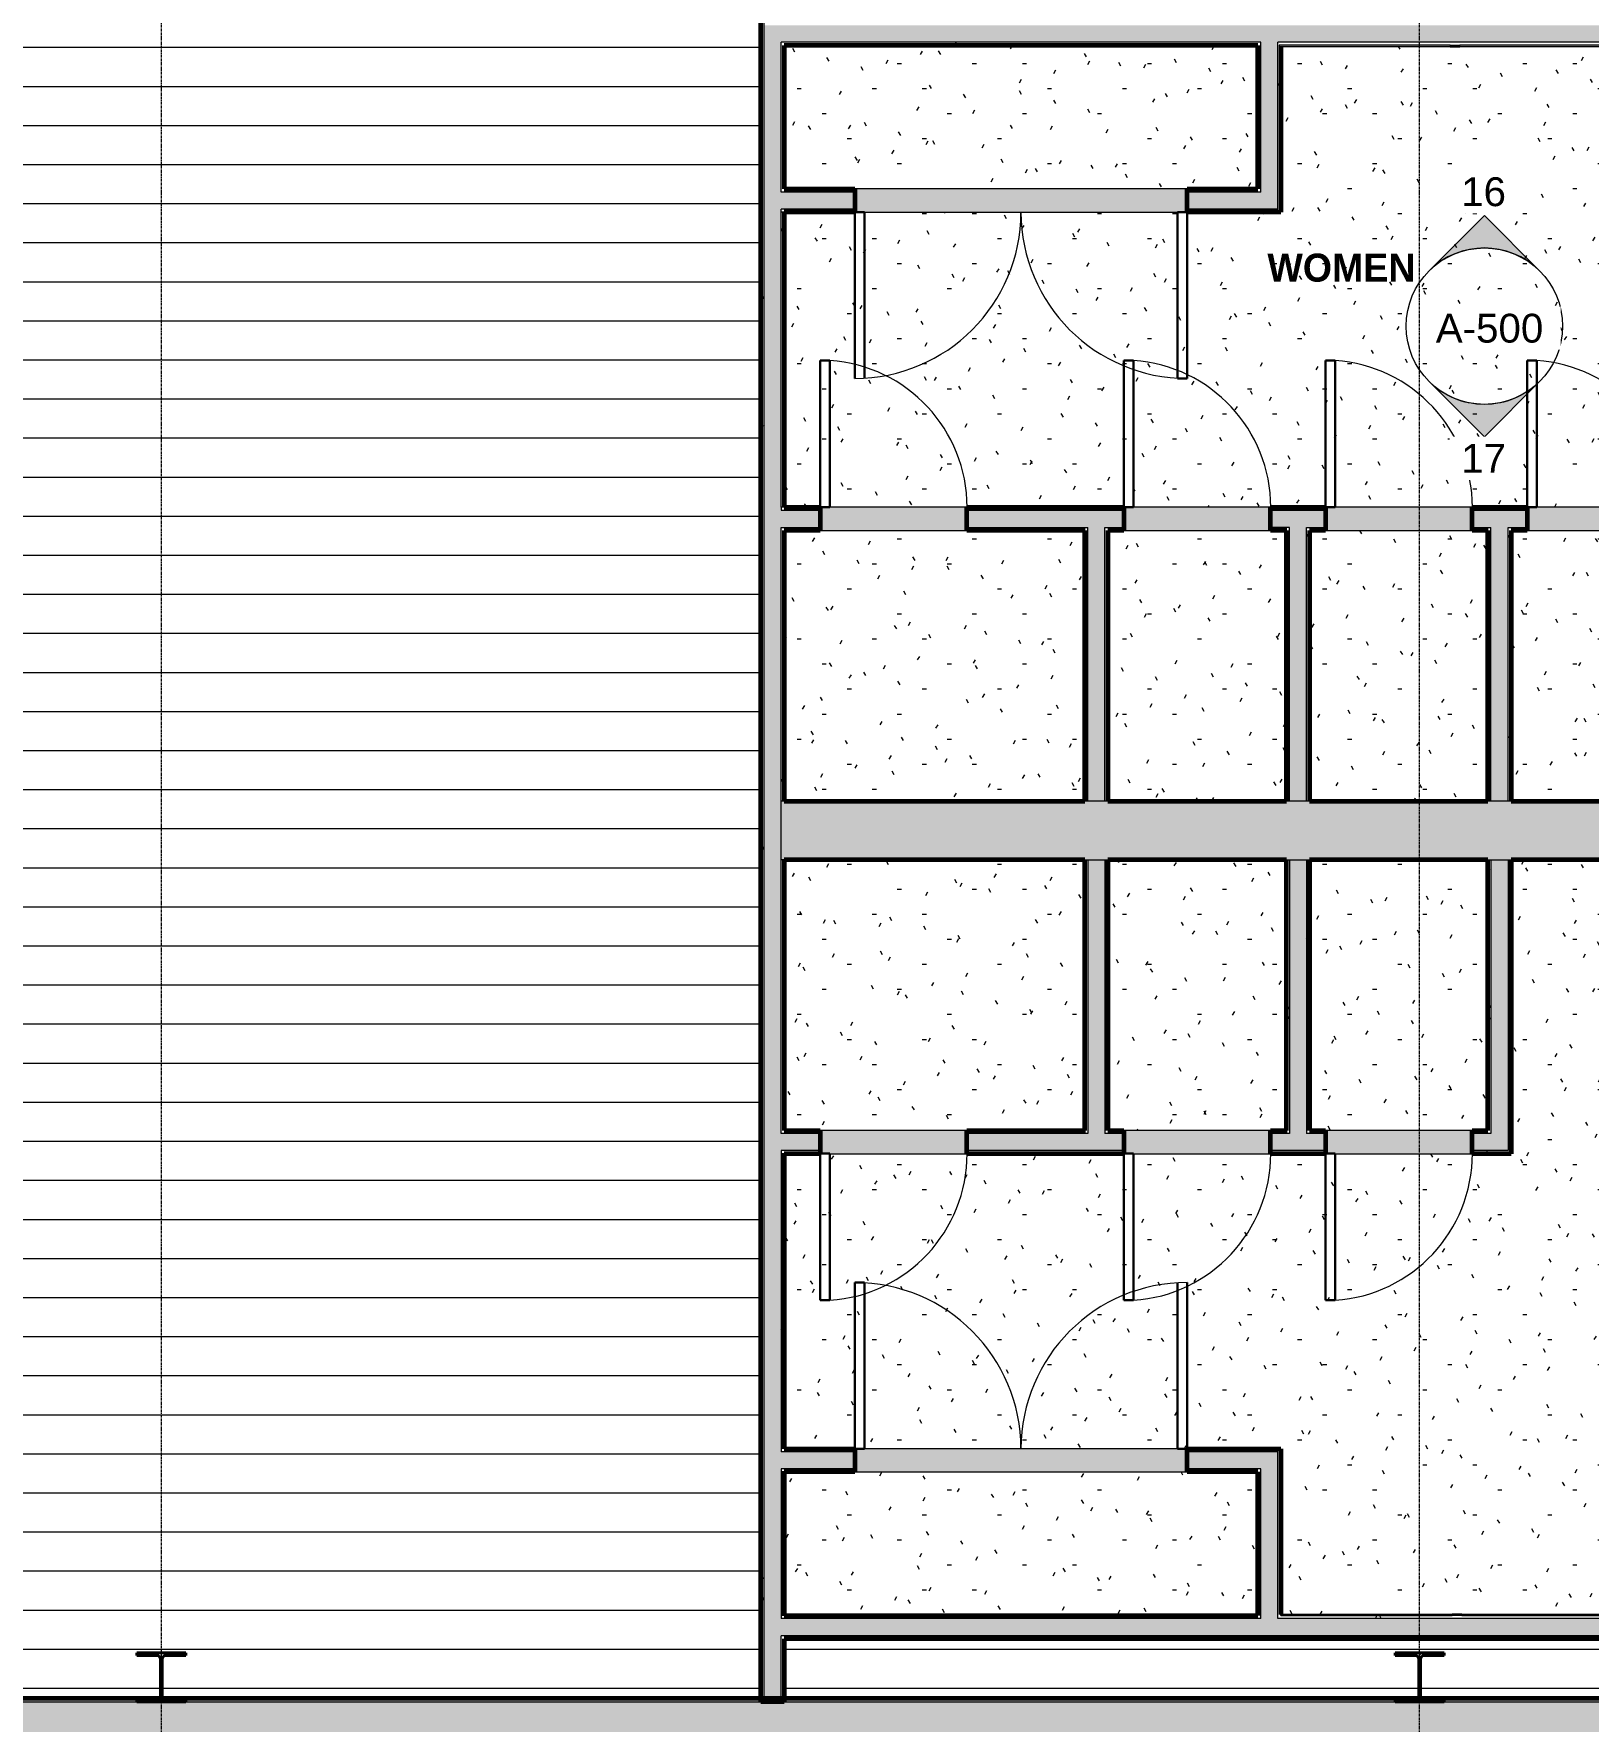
# Model space of a CAD drawing. Header units: inches. Extents: x 127 to 2210, y -1631 to -47.
# Drawn here: x 611.8 to 929.9, y -692.5 to -347.2 of the extents above; entities that cross this region are included whole.
import ezdxf

# ---------------------------------------------------------------- set-up
doc = ezdxf.new("R2010")
doc.units = ezdxf.units.IN
doc.header["$MEASUREMENT"] = 0
doc.linetypes.add('Grid Line 1_2_', pattern=[0.875, 0.5, -0.125, 0.125, -0.125])
for name, color, linetype, lineweight in [('A-AREA-IDEN', 2, 'Continuous', 9), ('A-CLNG-PATT', 13, 'Continuous', 18), ('A-DOOR', 31, 'Continuous', 18), ('A-ROOF-PATT', 132, 'Continuous', 18), ('A-WALL', 113, 'Continuous', 18), ('A-WALL-PATT', 111, 'Continuous', 60), ('G-ANNO-SYMB', 111, 'Continuous', 9), ('I-WALL', 2, 'Continuous', 18), ('L-SITE-WALL', 31, 'Continuous', 18), ('Q-SPCQ', 91, 'Continuous', 9), ('S-COLS', 52, 'Continuous', 9), ('S-GRID', 1, 'Continuous', 9)]:
    doc.layers.add(name, color=color, linetype=linetype, lineweight=lineweight)
doc.styles.add('Arial', font='arial.ttf', dxfattribs={"height": 5.901198})
doc.styles.add('Century Gothic_B', font='GOTHICB.TTF', dxfattribs={"height": 5.744479})
pattern_1 = [(45, (0, 0), (-6.33568, 6.33568), []), (45, (0, 9.6), (-6.33568, 6.33568), [])]
pattern_2 = [(0, (0, 0), (20.48, 5.12), [0.845, -14.515, 0.845, -14.515, -81.92]), (0, (0, 0), (20.48, 5.12), [-30.72, 0.845, -29.875, 0.845, -14.515, -35.84]), (0, (0, 0), (20.48, 5.12), [-76.8, 0.845, -9.395, 0.845, -24.755]), (120, (7.68, 2.56), (-14.67405, 15.1762), [0.845, -14.515, 0.845, -14.515, -81.92]), (120, (7.68, 2.56), (-14.67405, 15.1762), [-30.72, 0.845, -29.875, 0.845, -14.515, -35.84]), (120, (7.68, 2.56), (-14.67405, 15.1762), [-76.8, 0.845, -9.395, 0.845, -24.755]), (240, (10.24, 12.8), (-5.80595, -20.2962), [0.845, -14.515, 0.845, -14.515, -81.92]), (240, (10.24, 12.8), (-5.80595, -20.2962), [-30.72, 0.845, -29.875, 0.845, -14.515, -35.84]), (240, (10.24, 12.8), (-5.80595, -20.2962), [-76.8, 0.845, -9.395, 0.845, -24.755])]

# ---------------------------------------------------------------- blocks, each defined once
blk = doc.blocks.new('Open Source Metal Building_Exterior_rvt-1-REFLECTED CEILING PLAN - OFFICE ANNEX')
at = {"layer": 'A-ROOF-PATT', "lineweight": 9}
h = blk.add_hatch(dxfattribs=at)
h.set_pattern_fill('FP_35', style=0, pattern_type=2)
h.set_pattern_definition([(180, (-24239.079, 22238.23), (1e-15, 7.993), [])])
h.paths.add_polyline_path([(2047.37, -700.56), (2210.16, -700.56), (2210.16, -698.96), (2044.81, -698.96), (2044.81, -700.56), (2046.41, -700.56)], flags=0)
h.paths.add_polyline_path([(647.43, -700.56), (891.64, -700.56), (891.64, -698.96), (641.67, -698.96), (641.67, -700.56)], flags=0)
h.paths.add_polyline_path([(366.33, -700.56), (367.94, -700.56), (367.94, -698.96), (126.52, -698.96), (126.52, -700.56), (354.41, -700.56)], flags=0)
h.paths.add_polyline_path([(379.19, -700.56), (379.69, -700.56), (379.69, -698.96), (379.19, -698.96)], flags=0)
h.paths.add_polyline_path([(634.17, -700.56), (634.17, -698.96), (627.56, -698.96), (627.56, -700.56)], flags=0)
h.paths.add_polyline_path([(622.81, -700.56), (622.81, -698.96), (387.19, -698.96), (387.19, -700.56), (582.31, -700.56)], flags=0)
h.paths.add_polyline_path([(2014.82, -687.71), (2028.94, -687.7), (2029.14, -687.21), (2029.14, -679.73), (2028.94, -679.24), (2028.45, -679.04), (2024.31, -679.04), (2024.31, -678.48), (2034.31, -678.48), (2034.31, -679.04), (2030.17, -679.04), (2029.68, -679.24), (2029.48, -679.73), (2029.48, -687.21), (2029.71, -687.71), (2210.16, -687.71), (2210.16, -119.95), (126.52, -119.95), (126.52, -687.71), (383.06, -687.7), (383.27, -687.21), (383.27, -679.73), (383.06, -679.24), (382.58, -679.04), (378.44, -679.04), (378.44, -678.48), (388.44, -678.48), (388.44, -679.04), (384.3, -679.04), (383.81, -679.24), (383.61, -679.73), (383.61, -687.21), (383.84, -687.71), (637.54, -687.7), (637.75, -687.21), (637.75, -679.73), (637.54, -679.24), (637.05, -679.04), (632.92, -679.04), (632.92, -678.48), (642.92, -678.48), (642.92, -679.04), (638.78, -679.04), (638.29, -679.24), (638.09, -679.73), (638.09, -687.21), (638.32, -687.71), (760.61, -687.71), (760.61, -200.84), (1118.36, -200.84), (1118.36, -448.84), (1039.36, -448.84), (1039.36, -571.59), (1118.36, -571.59), (1118.36, -678.48), (1127.35, -678.48), (1127.35, -679.04), (1123.21, -679.04), (1122.73, -679.24), (1122.52, -679.73), (1122.52, -687.21), (1122.75, -687.71), (1348.98, -687.7), (1349.18, -687.21), (1349.18, -679.73), (1348.98, -679.24), (1348.49, -679.04), (1344.35, -679.04), (1344.35, -678.48), (1354.35, -678.48), (1354.35, -679.04), (1350.21, -679.04), (1349.73, -679.24), (1349.52, -679.73), (1349.52, -687.21), (1349.75, -687.71), (1591.98, -687.7), (1592.18, -687.21), (1592.18, -679.73), (1591.98, -679.24), (1591.49, -679.04), (1587.35, -679.04), (1587.35, -678.48), (1597.35, -678.48), (1597.35, -679.04), (1593.21, -679.04), (1592.73, -679.24), (1592.52, -679.73), (1592.52, -687.21), (1592.75, -687.71), (1800.56, -687.7), (1800.77, -687.21), (1800.77, -679.73), (1800.56, -679.24), (1800.08, -679.04), (1795.94, -679.04), (1795.94, -678.48), (1805.94, -678.48), (1805.94, -679.04), (1801.8, -679.04), (1801.31, -679.24), (1801.11, -679.73), (1801.11, -687.21), (1801.34, -687.71), (1949.7, -687.71)], flags=0)
h.paths.add_polyline_path([(1014.73, -687.71), (1113.61, -687.71), (1113.61, -675.59), (765.36, -675.59), (765.36, -687.71), (895.02, -687.7), (895.23, -687.21), (895.23, -679.73), (895.02, -679.24), (894.53, -679.04), (890.39, -679.04), (890.39, -678.48), (900.39, -678.48), (900.39, -679.04), (896.26, -679.04), (895.77, -679.24), (895.56, -679.73), (895.56, -687.21), (895.79, -687.71), (1011.23, -687.71)], flags=0)
h.paths.add_polyline_path([(1121.95, -687.71), (1121.98, -687.7), (1122.18, -687.21), (1122.18, -679.73), (1121.98, -679.24), (1121.49, -679.04), (1118.36, -679.04), (1118.36, -687.71), (1121.49, -687.71)], flags=0)
at = {"layer": 'A-WALL-PATT', "lineweight": 9}
h = blk.add_hatch(dxfattribs=at)
h.set_pattern_fill('FP_31', color=55, style=0, pattern_type=2)
h.set_pattern_definition([(161.57, (0.32, 0.32), (-2.56049618, -0.0005374), [0, -18.214, 2.022, 0]), (18.43, (-0.32, 0.32), (-2.56049618, 0.0005374), [0, -18.214, 2.022, 0]), (108.43, (0.32, 0.32), (1.2792209, -6.40087673), [6.07, -14.166]), (71.57, (-0.32, 0.32), (1.2792209, 6.40087673), [6.07, -14.166])])
h.paths.add_polyline_path([(2079.93, -696.46), (2210.16, -696.46), (2210.16, -688.46), (1644.4, -688.46), (1644.4, -696.46), (2047.37, -696.46)], flags=0)
h.paths.add_polyline_path([(1559.02, -696.46), (1608.4, -696.46), (1608.4, -688.46), (1540.94, -688.46), (1540.94, -696.46)], flags=0)
h.paths.add_polyline_path([(370.44, -696.46), (385.56, -696.46), (385.56, -688.46), (126.52, -688.46), (126.52, -696.46), (354.41, -696.46)], flags=0)
h.paths.add_polyline_path([(842.77, -696.46), (1138.4, -696.46), (1138.4, -688.46), (421.56, -688.46), (421.56, -696.46), (777.65, -696.46)], flags=0)
h.paths.add_polyline_path([(1174.4, -696.46), (1234.94, -696.46), (1234.94, -688.46), (1174.4, -688.46)], flags=0)
at = {"layer": 'L-SITE-WALL', "lineweight": 5}
h = blk.add_hatch(color=21, dxfattribs=at)
h.paths.add_polyline_path([(1138.4, -688.46), (1138.4, -687.71), (421.56, -687.71), (421.56, -688.46), (1135.78, -688.46)], flags=0)
h.paths.add_polyline_path([(2079.93, -688.46), (2210.16, -688.46), (2210.16, -687.71), (1644.4, -687.71), (1644.4, -688.46), (2047.37, -688.46)], flags=0)
h.paths.add_polyline_path([(1234.94, -688.46), (1234.94, -687.71), (1174.4, -687.71), (1174.4, -688.46)], flags=0)
h.paths.add_polyline_path([(1540.94, -688.46), (1608.4, -688.46), (1608.4, -687.71), (1540.94, -687.71)], flags=0)
h.paths.add_polyline_path([(354.41, -688.46), (385.56, -688.46), (385.56, -687.71), (126.52, -687.71), (126.52, -688.46), (321.86, -688.46)], flags=0)
at = {"layer": 'S-COLS'}
h = blk.add_hatch(dxfattribs=at)
h.set_pattern_fill('FP_34', color=256, style=0, pattern_type=2)
h.set_pattern_definition(pattern_1)
h.paths.add_polyline_path([(642.92, -688.46), (642.92, -687.9), (638.78, -687.9), (638.29, -687.7), (638.09, -687.21), (638.09, -679.73), (638.29, -679.24), (638.78, -679.04), (642.92, -679.04), (642.92, -678.48), (632.92, -678.48), (632.92, -679.04), (637.05, -679.04), (637.54, -679.24), (637.75, -679.73), (637.75, -687.21), (637.54, -687.7), (637.05, -687.9), (632.92, -687.9), (632.92, -688.46)], flags=0)
h = blk.add_hatch(dxfattribs=at)
h.set_pattern_fill('FP_34', color=256, style=0, pattern_type=2)
h.set_pattern_definition(pattern_1)
h.paths.add_polyline_path([(890.39, -688.46), (900.39, -688.46), (900.39, -687.9), (896.26, -687.9), (895.77, -687.7), (895.56, -687.21), (895.56, -679.73), (895.77, -679.24), (896.26, -679.04), (900.39, -679.04), (900.39, -678.48), (890.39, -678.48), (890.39, -679.04), (894.53, -679.04), (895.02, -679.24), (895.23, -679.73), (895.23, -687.21), (895.02, -687.7), (894.53, -687.9), (890.39, -687.9)], flags=0)
at = {"layer": 'A-WALL', "color": 50}
blk.add_line((421.56, -688.46), (1138.4, -688.46), dxfattribs=at)
at = {"layer": 'L-SITE-WALL', "color": 250, "lineweight": 60}
blk.add_line((421.56, -687.71), (1138.4, -687.71), dxfattribs=at)
at = {"layer": 'S-COLS', "color": 130, "lineweight": 40}
for p, q in [((632.92, -678.48), (642.92, -678.48)), ((632.92, -679.04), (632.92, -678.48)), ((637.05, -679.04), (632.92, -679.04)), ((637.75, -687.21), (637.75, -679.73)), ((638.09, -679.73), (638.09, -687.21)), ((642.92, -679.04), (638.78, -679.04)), ((642.92, -678.48), (642.92, -679.04)), ((890.39, -678.48), (900.39, -678.48)), ((890.39, -679.04), (890.39, -678.48)), ((894.53, -679.04), (890.39, -679.04)), ((895.23, -687.21), (895.23, -679.73)), ((895.56, -679.73), (895.56, -687.21)), ((900.39, -679.04), (896.26, -679.04)), ((900.39, -678.48), (900.39, -679.04)), ((632.92, -688.46), (632.92, -687.9)), ((632.92, -687.9), (637.05, -687.9)), ((642.92, -688.46), (632.92, -688.46)), ((638.78, -687.9), (642.92, -687.9)), ((642.92, -687.9), (642.92, -688.46)), ((890.39, -688.46), (890.39, -687.9)), ((890.39, -687.9), (894.53, -687.9)), ((900.39, -688.46), (890.39, -688.46)), ((896.26, -687.9), (900.39, -687.9)), ((900.39, -687.9), (900.39, -688.46))]:
    blk.add_line(p, q, dxfattribs=at)
for centre, start, end in [((637.05, -679.73), 0, 90), ((638.78, -679.73), 90, 180), ((894.53, -679.73), 0, 90), ((896.26, -679.73), 90, 180), ((637.05, -687.21), 270, 0), ((638.78, -687.21), 180, 270), ((894.53, -687.21), 270, 0), ((896.26, -687.21), 180, 270)]:
    blk.add_arc(centre, 0.691, start, end, dxfattribs=at)
at = {"layer": 'S-GRID', "linetype": 'Grid Line 1_2_'}
for p, q in [((637.92, -1631.19), (637.92, -124.28)), ((895.39, -1631.19), (895.39, -124.28)), ((329.05, -688.46), (2105.65, -688.46))]:
    blk.add_line(p, q, dxfattribs=at)
blk = doc.blocks.new('Single-Flush - 30_ x 80_-506644-REFLECTED CEILING PLAN - OFFICE ANNEX')
at = {"layer": 'A-DOOR', "lineweight": 30}
for p, q in [((13, 2.375), (13, 32.375)), ((15, 32.375), (13, 32.375)), ((15, 2.375), (15, 32.375)), ((15, 2.375), (13, 2.375))]:
    blk.add_line(p, q, dxfattribs=at)
at = {"layer": 'A-DOOR', "lineweight": 9}
blk.add_arc((15, 2.375), 30.067, 93.81407, 180, dxfattribs=at)
blk = doc.blocks.new('Single-Flush - 30_ x 80_-506743-REFLECTED CEILING PLAN - OFFICE ANNEX')
at = {"layer": 'A-DOOR', "lineweight": 30}
for p, q in [((13, -2.375), (13, -32.375)), ((15, -2.375), (13, -2.375)), ((15, -2.375), (15, -32.375)), ((15, -32.375), (13, -32.375))]:
    blk.add_line(p, q, dxfattribs=at)
at = {"layer": 'A-DOOR', "lineweight": 9}
blk.add_arc((15, -2.375), 30.067, 180, 266.18593, dxfattribs=at)
blk = doc.blocks.new('Bradley-Washroom_Accessories-Mirrors-747_Standard - 60_ x 36_ _ BradEX 2-663032-REFLECTED CEILING PLAN - OFFICE ANNEX')
at = {"layer": 'Q-SPCQ'}
h = blk.add_hatch(color=256, dxfattribs=at)
h.paths.add_polyline_path([(867.01, -670.84), (902.01, -670.84), (902.01, -670.59), (867.01, -670.59)], flags=0)
h.paths.add_polyline_path([(907.88, -670.84), (974.01, -670.84), (974.01, -670.59), (904.01, -670.59), (904.01, -670.84)], flags=0)
h.paths.add_polyline_path([(976.01, -670.84), (1011.01, -670.84), (1011.01, -670.59), (976.01, -670.59)], flags=0)
for points in [[(902.01, -670.84), (904.01, -670.84), (904.01, -670.55), (902.01, -670.55)], [(976.01, -670.84), (976.01, -670.55), (974.01, -670.55), (974.01, -670.84)]]:
    blk.add_hatch(color=256, dxfattribs=at).paths.add_polyline_path(points, flags=0)
for p, q in [((902.01, -670.59), (867.01, -670.59)), ((867.01, -670.84), (867.01, -670.59)), ((867.01, -670.84), (902.01, -670.84)), ((902.01, -670.55), (902.01, -670.84)), ((904.01, -670.55), (902.01, -670.55)), ((904.01, -670.84), (902.01, -670.84)), ((904.01, -670.84), (904.01, -670.55)), ((974.01, -670.59), (904.01, -670.59)), ((904.01, -670.84), (974.01, -670.84)), ((974.01, -670.55), (974.01, -670.84)), ((976.01, -670.55), (974.01, -670.55)), ((976.01, -670.84), (974.01, -670.84)), ((976.01, -670.84), (976.01, -670.55)), ((1011.01, -670.59), (976.01, -670.59)), ((976.01, -670.84), (1011.01, -670.84)), ((1011.01, -670.84), (1011.01, -670.59))]:
    blk.add_line(p, q, dxfattribs=at)
blk = doc.blocks.new('Double-Flush - 68_ x 80_-701900-REFLECTED CEILING PLAN - OFFICE ANNEX')
at = {"layer": 'A-DOOR', "lineweight": 30}
for p, q in [((-34, 36.38), (-32, 36.38)), ((-34, 2.38), (-34, 36.38)), ((-32, 2.38), (-32, 36.38)), ((32, 2.38), (32, 36.32)), ((34, 2.38), (34, 36.38)), ((-34, 2.38), (-32, 2.38)), ((34, 2.38), (32, 2.38))]:
    blk.add_line(p, q, dxfattribs=at)
at = {"layer": 'A-DOOR', "lineweight": 9}
for centre, start, end in [((-34, 2.38), 0, 90), ((34, 2.38), 90, 180)]:
    blk.add_arc(centre, 34, start, end, dxfattribs=at)
blk = doc.blocks.new('Elevation - Filled Arrow-152140-REFLECTED CEILING PLAN - OFFICE ANNEX')
at = {"layer": 'G-ANNO-SYMB'}
blk.add_circle((0, 0), 0.25, dxfattribs=at)
blk = doc.blocks.new('Elevation - Filled Arrow-151867-REFLECTED CEILING PLAN - OFFICE ANNEX')
at = {"layer": 'G-ANNO-SYMB'}
h = blk.add_hatch(color=256, dxfattribs=at)
edge = h.paths.add_edge_path(flags=0)
edge.add_line((0, 0.3536), (0.1768, 0.1768))
edge.add_arc((0, 0), 0.25, 45, 135)
edge.add_line((-0.1768, 0.1768), (0, 0.3536))
for p, q in [((0, 0.3536), (-0.1768, 0.1768)), ((0, 0.3536), (-0.1768, 0.1768)), ((0.1768, 0.1768), (0, 0.3536)), ((0.1768, 0.1768), (0, 0.3536))]:
    blk.add_line(p, q, dxfattribs=at)
blk.add_arc((0, 0), 0.25, 45, 135, dxfattribs=at)

msp = doc.modelspace()

# ---------------------------------------------------------------- hatches: boundary and pattern name
at = {"layer": 'A-CLNG-PATT'}
h = msp.add_hatch(dxfattribs=at)
h.set_pattern_fill('FP_1', color=256, style=0, pattern_type=2)
h.set_pattern_definition(pattern_2)
h.paths.add_polyline_path([(765.36, -444.09), (1113.61, -444.09), (1113.61, -383.71), (1010.61, -383.71), (1010.61, -349.84), (975.61, -349.84), (975.61, -349.87), (973.61, -349.87), (973.61, -349.84), (903.61, -349.84), (903.61, -349.87), (901.61, -349.87), (901.61, -349.84), (867.01, -349.84), (867.01, -383.71), (765.36, -383.71), (765.36, -431.1)], flags=0)
h.paths.add_polyline_path([(765.36, -378.96), (862.26, -378.96), (862.26, -349.59), (765.36, -349.59)], flags=0)
h.paths.add_polyline_path([(1113.61, -378.96), (1113.61, -349.59), (1015.36, -349.59), (1015.36, -378.96), (1103.22, -378.96)], flags=0)
h = msp.add_hatch(dxfattribs=at)
h.set_pattern_fill('FP_1', color=256, style=0, pattern_type=2)
h.set_pattern_definition(pattern_2)
h.paths.add_polyline_path([(765.36, -504.21), (826.86, -504.21), (826.86, -448.84), (765.36, -448.84)], flags=0)
h = msp.add_hatch(dxfattribs=at)
h.set_pattern_fill('FP_1', color=256, style=0, pattern_type=2)
h.set_pattern_definition(pattern_2)
h.paths.add_polyline_path([(834.86, -504.21), (868.11, -504.21), (868.11, -448.84), (831.61, -448.84), (831.61, -504.21)], flags=0)
h = msp.add_hatch(dxfattribs=at)
h.set_pattern_fill('FP_1', color=256, style=0, pattern_type=2)
h.set_pattern_definition(pattern_2)
h.paths.add_polyline_path([(872.86, -504.21), (909.36, -504.21), (909.36, -448.84), (872.86, -448.84), (872.86, -482.96)], flags=0)
h = msp.add_hatch(dxfattribs=at)
h.set_pattern_fill('FP_1', color=256, style=0, pattern_type=2)
h.set_pattern_definition(pattern_2)
h.paths.add_polyline_path([(914.11, -504.21), (950.61, -504.21), (950.61, -448.84), (914.11, -448.84), (914.11, -482.96)], flags=0)
h = msp.add_hatch(dxfattribs=at)
h.set_pattern_fill('FP_1', color=256, style=0, pattern_type=2)
h.set_pattern_definition(pattern_2)
h.paths.add_polyline_path([(765.36, -670.84), (862.26, -670.84), (862.26, -641.46), (765.36, -641.46)], flags=0)
h.paths.add_polyline_path([(1015.36, -670.84), (1113.61, -670.84), (1113.61, -576.34), (1034.61, -576.34), (1034.61, -516.21), (997.36, -516.21), (997.36, -536.21), (992.61, -536.21), (992.61, -516.21), (955.36, -516.21), (955.36, -536.21), (950.61, -536.21), (950.61, -516.21), (914.11, -516.21), (914.11, -576.34), (765.36, -576.34), (765.36, -636.71), (867.01, -636.71), (867.01, -670.59), (902.01, -670.59), (902.01, -670.55), (904.01, -670.55), (904.01, -670.59), (974.01, -670.59), (974.01, -670.55), (976.01, -670.55), (976.01, -670.59), (1010.61, -670.59), (1010.61, -636.71), (1015.36, -636.71), (1015.36, -638.53)], flags=0)
h = msp.add_hatch(dxfattribs=at)
h.set_pattern_fill('FP_1', color=256, style=0, pattern_type=2)
h.set_pattern_definition(pattern_2)
h.paths.add_polyline_path([(772.73, -571.59), (826.86, -571.59), (826.86, -516.21), (765.36, -516.21), (765.36, -571.59)], flags=0)
h = msp.add_hatch(dxfattribs=at)
h.set_pattern_fill('FP_1', color=256, style=0, pattern_type=2)
h.set_pattern_definition(pattern_2)
h.paths.add_polyline_path([(834.86, -571.59), (868.11, -571.59), (868.11, -516.21), (831.61, -516.21), (831.61, -571.59)], flags=0)
h = msp.add_hatch(dxfattribs=at)
h.set_pattern_fill('FP_1', color=256, style=0, pattern_type=2)
h.set_pattern_definition(pattern_2)
h.paths.add_polyline_path([(876.11, -571.59), (909.36, -571.59), (909.36, -516.21), (872.86, -516.21), (872.86, -571.59)], flags=0)
at = {"layer": 'A-WALL'}
msp.add_hatch(color=256, dxfattribs=at).paths.add_polyline_path([(764.73, -516.21), (1035.23, -516.21), (1035.23, -504.21), (764.73, -504.21)], flags=0)
at = {"layer": 'A-WALL-PATT', "lineweight": 9}
h = msp.add_hatch(dxfattribs=at)
h.set_pattern_fill('FP_1', color=256, style=0, pattern_type=2)
h.set_pattern_definition(pattern_2)
h.paths.add_polyline_path([(760.61, -688.46), (761.23, -688.46), (761.23, -345.46), (760.61, -345.46), (760.61, -638.53)], flags=0)
h = msp.add_hatch(dxfattribs=at)
h.set_pattern_fill('FP_1', color=256, style=0, pattern_type=2)
h.set_pattern_definition(pattern_2)
h.paths.add_polyline_path([(765.36, -349.59), (862.89, -349.59), (862.89, -348.96), (764.73, -348.96), (764.73, -349.59)], flags=0)
h.paths.add_polyline_path([(866.39, -349.59), (1011.23, -349.59), (1011.23, -348.96), (866.39, -348.96)], flags=0)
h.paths.add_polyline_path([(1014.73, -349.59), (1030.48, -349.59), (1030.48, -348.96), (1014.73, -348.96)], flags=0)
h.paths.add_polyline_path([(1098.48, -349.59), (1114.23, -349.59), (1114.23, -348.96), (1098.48, -348.96)], flags=0)
h = msp.add_hatch(dxfattribs=at)
h.set_pattern_fill('FP_1', color=256, style=0, pattern_type=2)
h.set_pattern_definition(pattern_2)
h.paths.add_polyline_path([(765.36, -688.46), (765.36, -674.96), (764.73, -674.96), (764.73, -688.46)], flags=0)
h.paths.add_polyline_path([(765.36, -670.84), (765.36, -641.46), (764.73, -641.46), (764.73, -670.84)], flags=0)
h.paths.add_polyline_path([(764.73, -637.34), (765.36, -637.34), (765.36, -576.34), (764.73, -576.34)], flags=0)
h.paths.add_polyline_path([(765.36, -572.21), (765.36, -516.21), (764.73, -516.21), (764.73, -572.21)], flags=0)
h.paths.add_polyline_path([(764.73, -504.21), (765.36, -504.21), (765.36, -448.21), (764.73, -448.21)], flags=0)
h.paths.add_polyline_path([(764.73, -444.09), (765.36, -444.09), (765.36, -383.71), (764.73, -383.71), (764.73, -431.1)], flags=0)
h.paths.add_polyline_path([(765.36, -379.59), (765.36, -349.59), (764.73, -349.59), (764.73, -379.59)], flags=0)
h = msp.add_hatch(dxfattribs=at)
h.set_pattern_fill('FP_1', color=256, style=0, pattern_type=2)
h.set_pattern_definition(pattern_2)
h.paths.add_polyline_path([(866.39, -383.71), (867.01, -383.71), (867.01, -349.84), (866.61, -349.84), (866.61, -349.59), (866.39, -349.59), (866.39, -383.09)], flags=0)
h = msp.add_hatch(dxfattribs=at)
h.set_pattern_fill('FP_1', color=256, style=0, pattern_type=2)
h.set_pattern_definition(pattern_2)
h.paths.add_polyline_path([(777.65, -379.59), (779.81, -379.59), (779.81, -378.96), (765.36, -378.96), (765.36, -379.59)], flags=0)
h.paths.add_polyline_path([(862.26, -379.59), (862.26, -378.96), (847.81, -378.96), (847.81, -379.59)], flags=0)
h = msp.add_hatch(dxfattribs=at)
h.set_pattern_fill('FP_1', color=256, style=0, pattern_type=2)
h.set_pattern_definition(pattern_2)
h.paths.add_polyline_path([(862.26, -383.71), (866.39, -383.71), (866.39, -383.09), (847.81, -383.09), (847.81, -383.71)], flags=0)
h.paths.add_polyline_path([(765.36, -383.71), (779.81, -383.71), (779.81, -383.09), (764.73, -383.09), (764.73, -383.71)], flags=0)
h = msp.add_hatch(dxfattribs=at)
h.set_pattern_fill('FP_1', color=256, style=0, pattern_type=2)
h.set_pattern_definition(pattern_2)
h.paths.add_polyline_path([(765.36, -444.71), (772.73, -444.71), (772.73, -444.09), (764.73, -444.09), (764.73, -444.71)], flags=0)
h.paths.add_polyline_path([(802.73, -444.71), (834.86, -444.71), (834.86, -444.09), (802.73, -444.09)], flags=0)
h.paths.add_polyline_path([(876.11, -444.71), (876.11, -444.09), (864.86, -444.09), (864.86, -444.71)], flags=0)
h.paths.add_polyline_path([(917.36, -444.71), (917.36, -444.09), (906.11, -444.09), (906.11, -444.71), (907.88, -444.71)], flags=0)
h.paths.add_polyline_path([(958.98, -444.71), (958.98, -444.09), (947.36, -444.09), (947.36, -444.71)], flags=0)
h.paths.add_polyline_path([(1000.98, -444.71), (1000.98, -444.09), (988.98, -444.09), (988.98, -444.71)], flags=0)
h.paths.add_polyline_path([(1030.98, -444.71), (1036.98, -444.71), (1036.98, -444.09), (1030.98, -444.09)], flags=0)
h = msp.add_hatch(dxfattribs=at)
h.set_pattern_fill('FP_1', color=256, style=0, pattern_type=2)
h.set_pattern_definition(pattern_2)
h.paths.add_polyline_path([(765.36, -448.84), (772.73, -448.84), (772.73, -448.21), (765.36, -448.21)], flags=0)
h.paths.add_polyline_path([(802.73, -448.84), (826.86, -448.84), (826.86, -448.21), (802.73, -448.21)], flags=0)
h.paths.add_polyline_path([(830.98, -448.84), (834.86, -448.84), (834.86, -448.21), (830.98, -448.21)], flags=0)
h.paths.add_polyline_path([(868.11, -448.84), (868.11, -448.21), (864.86, -448.21), (864.86, -448.84)], flags=0)
h.paths.add_polyline_path([(872.86, -448.84), (876.11, -448.84), (876.11, -448.21), (872.23, -448.21), (872.23, -448.84)], flags=0)
h.paths.add_polyline_path([(914.11, -448.84), (917.36, -448.84), (917.36, -448.21), (913.48, -448.21), (913.48, -448.84)], flags=0)
h.paths.add_polyline_path([(955.36, -448.84), (958.98, -448.84), (958.98, -448.21), (954.73, -448.21), (954.73, -448.84)], flags=0)
h.paths.add_polyline_path([(909.36, -448.84), (909.36, -448.21), (906.11, -448.21), (906.11, -448.84), (907.88, -448.84)], flags=0)
h.paths.add_polyline_path([(950.61, -448.84), (950.61, -448.21), (947.36, -448.21), (947.36, -448.84)], flags=0)
h.paths.add_polyline_path([(992.61, -448.84), (992.61, -448.21), (988.98, -448.21), (988.98, -448.84)], flags=0)
h.paths.add_polyline_path([(996.73, -448.84), (1000.98, -448.84), (1000.98, -448.21), (996.73, -448.21)], flags=0)
h.paths.add_polyline_path([(1030.98, -448.84), (1034.61, -448.84), (1034.61, -448.21), (1030.98, -448.21)], flags=0)
h = msp.add_hatch(dxfattribs=at)
h.set_pattern_fill('FP_1', color=256, style=0, pattern_type=2)
h.set_pattern_definition(pattern_2)
h.paths.add_polyline_path([(827.48, -504.21), (827.48, -448.21), (826.86, -448.21), (826.86, -504.21)], flags=0)
h = msp.add_hatch(dxfattribs=at)
h.set_pattern_fill('FP_1', color=256, style=0, pattern_type=2)
h.set_pattern_definition(pattern_2)
h.paths.add_polyline_path([(868.73, -504.21), (868.73, -448.21), (868.11, -448.21), (868.11, -504.21)], flags=0)
h = msp.add_hatch(dxfattribs=at)
h.set_pattern_fill('FP_1', color=256, style=0, pattern_type=2)
h.set_pattern_definition(pattern_2)
h.paths.add_polyline_path([(831.61, -504.21), (831.61, -448.84), (830.98, -448.84), (830.98, -504.21)], flags=0)
h = msp.add_hatch(dxfattribs=at)
h.set_pattern_fill('FP_1', color=256, style=0, pattern_type=2)
h.set_pattern_definition(pattern_2)
h.paths.add_polyline_path([(872.86, -504.21), (872.86, -448.84), (872.23, -448.84), (872.23, -504.21)], flags=0)
h = msp.add_hatch(dxfattribs=at)
h.set_pattern_fill('FP_1', color=256, style=0, pattern_type=2)
h.set_pattern_definition(pattern_2)
h.paths.add_polyline_path([(914.11, -504.21), (914.11, -448.84), (913.48, -448.84), (913.48, -504.21)], flags=0)
h = msp.add_hatch(dxfattribs=at)
h.set_pattern_fill('FP_1', color=256, style=0, pattern_type=2)
h.set_pattern_definition(pattern_2)
h.paths.add_polyline_path([(831.61, -571.59), (831.61, -516.21), (830.98, -516.21), (830.98, -571.59)], flags=0)
h = msp.add_hatch(dxfattribs=at)
h.set_pattern_fill('FP_1', color=256, style=0, pattern_type=2)
h.set_pattern_definition(pattern_2)
h.paths.add_polyline_path([(868.73, -572.21), (868.73, -516.21), (868.11, -516.21), (868.11, -572.21)], flags=0)
h = msp.add_hatch(dxfattribs=at)
h.set_pattern_fill('FP_1', color=256, style=0, pattern_type=2)
h.set_pattern_definition(pattern_2)
h.paths.add_polyline_path([(872.86, -571.59), (872.86, -516.21), (872.23, -516.21), (872.23, -571.59)], flags=0)
h = msp.add_hatch(dxfattribs=at)
h.set_pattern_fill('FP_1', color=256, style=0, pattern_type=2)
h.set_pattern_definition(pattern_2)
h.paths.add_polyline_path([(909.36, -572.21), (909.98, -572.21), (909.98, -516.21), (909.36, -516.21), (909.36, -571.59)], flags=0)
h = msp.add_hatch(dxfattribs=at)
h.set_pattern_fill('FP_1', color=256, style=0, pattern_type=2)
h.set_pattern_definition(pattern_2)
h.paths.add_polyline_path([(772.73, -576.34), (772.73, -575.71), (764.73, -575.71), (764.73, -576.34), (765.36, -576.34)], flags=0)
h.paths.add_polyline_path([(802.73, -576.34), (834.86, -576.34), (834.86, -575.71), (802.73, -575.71)], flags=0)
h.paths.add_polyline_path([(864.86, -576.34), (876.11, -576.34), (876.11, -575.71), (864.86, -575.71)], flags=0)
h.paths.add_polyline_path([(907.88, -576.34), (913.48, -576.34), (913.48, -575.71), (906.11, -575.71), (906.11, -576.34)], flags=0)
h = msp.add_hatch(dxfattribs=at)
h.set_pattern_fill('FP_1', color=256, style=0, pattern_type=2)
h.set_pattern_definition(pattern_2)
h.paths.add_polyline_path([(866.39, -670.84), (867.01, -670.84), (867.01, -636.71), (866.39, -636.71), (866.39, -670.59)], flags=0)
h = msp.add_hatch(dxfattribs=at)
h.set_pattern_fill('FP_1', color=256, style=0, pattern_type=2)
h.set_pattern_definition(pattern_2)
h.paths.add_polyline_path([(765.36, -641.46), (779.81, -641.46), (779.81, -640.84), (764.73, -640.84), (764.73, -641.46)], flags=0)
h.paths.add_polyline_path([(847.81, -641.46), (862.26, -641.46), (862.26, -640.84), (847.81, -640.84)], flags=0)
h = msp.add_hatch(dxfattribs=at)
h.set_pattern_fill('FP_1', color=256, style=0, pattern_type=2)
h.set_pattern_definition(pattern_2)
h.paths.add_polyline_path([(765.36, -671.46), (862.89, -671.46), (862.89, -670.84), (764.73, -670.84), (764.73, -671.46)], flags=0)
h.paths.add_polyline_path([(866.39, -671.46), (1011.23, -671.46), (1011.23, -670.84), (866.39, -670.84)], flags=0)
h.paths.add_polyline_path([(1014.73, -671.46), (1113.61, -671.46), (1113.61, -670.84), (1014.73, -670.84)], flags=0)
h = msp.add_hatch(dxfattribs=at)
h.set_pattern_fill('FP_1', color=256, style=0, pattern_type=2)
h.set_pattern_definition(pattern_2)
h.paths.add_polyline_path([(765.36, -675.59), (1113.61, -675.59), (1113.61, -674.96), (765.36, -674.96)], flags=0)
at = {"layer": 'I-WALL', "lineweight": 5}
h = msp.add_hatch(color=256, dxfattribs=at)
h.paths.add_polyline_path([(761.23, -348.96), (1030.48, -348.96), (1030.48, -345.46), (761.23, -345.46)], flags=0)
h.paths.add_polyline_path([(1117.73, -348.96), (1117.73, -345.46), (1098.48, -345.46), (1098.48, -348.96), (1114.23, -348.96)], flags=0)
for points in [[(764.73, -688.46), (764.73, -348.96), (761.23, -348.96), (761.23, -688.46)], [(862.89, -383.09), (866.39, -383.09), (866.39, -348.96), (862.89, -348.96), (862.89, -379.59)], [(845.23, -383.71), (847.81, -383.71), (847.81, -378.96), (779.81, -378.96), (779.81, -383.71), (842.77, -383.71)], [(777.65, -448.84), (802.73, -448.84), (802.73, -444.09), (772.73, -444.09), (772.73, -448.84)], [(864.86, -448.84), (864.86, -444.09), (834.86, -444.09), (834.86, -448.84), (842.77, -448.84)], [(876.11, -448.84), (906.11, -448.84), (906.11, -444.09), (876.11, -444.09), (876.11, -448.21)], [(947.36, -448.84), (947.36, -444.09), (917.36, -444.09), (917.36, -448.84), (940.44, -448.84)], [(827.48, -504.21), (830.98, -504.21), (830.98, -448.21), (827.48, -448.21), (827.48, -448.84)], [(872.23, -504.21), (872.23, -448.21), (868.73, -448.21), (868.73, -504.21)], [(909.98, -504.21), (913.48, -504.21), (913.48, -448.21), (909.98, -448.21), (909.98, -482.96)], [(830.98, -572.21), (830.98, -516.21), (827.48, -516.21), (827.48, -572.21)], [(872.23, -572.21), (872.23, -516.21), (868.73, -516.21), (868.73, -572.21)], [(909.98, -575.71), (913.48, -575.71), (913.48, -516.21), (909.98, -516.21), (909.98, -572.21)], [(777.65, -576.34), (802.73, -576.34), (802.73, -571.59), (772.73, -571.59), (772.73, -576.34)], [(842.77, -576.34), (864.86, -576.34), (864.86, -571.59), (834.86, -571.59), (834.86, -576.34), (836.29, -576.34)], [(877.43, -576.34), (906.11, -576.34), (906.11, -571.59), (876.11, -571.59), (876.11, -576.34)], [(779.81, -641.46), (847.81, -641.46), (847.81, -636.71), (779.81, -636.71), (779.81, -640.84)], [(866.39, -671.46), (866.39, -637.34), (862.89, -637.34), (862.89, -671.46)], [(764.73, -674.96), (1114.23, -674.96), (1114.23, -671.46), (764.73, -671.46)]]:
    msp.add_hatch(color=256, dxfattribs=at).paths.add_polyline_path(points, flags=0)
h = msp.add_hatch(color=256, dxfattribs=at)
h.paths.add_polyline_path([(862.26, -383.09), (862.89, -383.09), (862.89, -379.59), (847.81, -379.59), (847.81, -383.09)], flags=0)
h.paths.add_polyline_path([(764.73, -383.09), (779.81, -383.09), (779.81, -379.59), (764.73, -379.59)], flags=0)
h = msp.add_hatch(color=256, dxfattribs=at)
h.paths.add_polyline_path([(772.73, -448.21), (772.73, -444.71), (764.73, -444.71), (764.73, -448.21), (765.36, -448.21)], flags=0)
h.paths.add_polyline_path([(802.73, -448.21), (834.86, -448.21), (834.86, -444.71), (802.73, -444.71)], flags=0)
h.paths.add_polyline_path([(872.23, -448.21), (876.11, -448.21), (876.11, -444.71), (864.86, -444.71), (864.86, -448.21), (868.73, -448.21)], flags=0)
h.paths.add_polyline_path([(950.61, -448.21), (958.98, -448.21), (958.98, -444.71), (947.36, -444.71), (947.36, -448.21)], flags=0)
h.paths.add_polyline_path([(909.98, -448.21), (917.36, -448.21), (917.36, -444.71), (906.11, -444.71), (906.11, -448.21), (909.36, -448.21)], flags=0)
h.paths.add_polyline_path([(992.61, -448.21), (1000.98, -448.21), (1000.98, -444.71), (988.98, -444.71), (988.98, -448.21)], flags=0)
h.paths.add_polyline_path([(1030.98, -448.21), (1036.98, -448.21), (1036.98, -444.71), (1030.98, -444.71)], flags=0)
h = msp.add_hatch(color=256, dxfattribs=at)
h.paths.add_polyline_path([(764.73, -575.71), (772.73, -575.71), (772.73, -572.21), (764.73, -572.21)], flags=0)
h.paths.add_polyline_path([(802.73, -575.71), (834.86, -575.71), (834.86, -572.21), (802.73, -572.21)], flags=0)
h.paths.add_polyline_path([(864.86, -575.71), (876.11, -575.71), (876.11, -572.21), (864.86, -572.21)], flags=0)
h.paths.add_polyline_path([(906.11, -575.71), (909.98, -575.71), (909.98, -572.21), (906.11, -572.21)], flags=0)
h = msp.add_hatch(color=256, dxfattribs=at)
h.paths.add_polyline_path([(765.36, -640.84), (779.81, -640.84), (779.81, -637.34), (764.73, -637.34), (764.73, -640.84)], flags=0)
h.paths.add_polyline_path([(847.81, -640.84), (862.89, -640.84), (862.89, -637.34), (847.81, -637.34), (847.81, -638.53)], flags=0)

# ---------------------------------------------------------------- linework, layer by layer
at = {"layer": 'A-WALL'}
for p, q in [((761.23, -688.46), (761.23, -201.46)), ((862.89, -348.96), (764.73, -348.96)), ((764.73, -379.59), (764.73, -348.96)), ((862.89, -379.59), (862.89, -348.96)), ((1011.23, -348.96), (866.39, -348.96)), ((866.39, -383.09), (866.39, -348.96)), ((779.81, -379.59), (764.73, -379.59)), ((862.89, -379.59), (847.81, -379.59)), ((764.73, -444.09), (764.73, -383.09)), ((779.81, -383.09), (764.73, -383.09)), ((866.39, -383.09), (847.81, -383.09)), ((765.36, -383.71), (764.73, -383.71)), ((765.36, -444.09), (764.73, -444.09)), ((764.73, -444.09), (764.73, -444.71)), ((764.73, -444.71), (772.73, -444.71)), ((802.73, -444.71), (834.86, -444.71)), ((864.86, -444.71), (876.11, -444.71)), ((906.11, -444.71), (917.36, -444.71)), ((764.73, -448.21), (772.73, -448.21)), ((764.73, -572.21), (764.73, -448.21)), ((802.73, -448.21), (827.48, -448.21)), ((826.86, -448.84), (826.86, -448.21)), ((827.48, -504.21), (827.48, -448.21)), ((830.98, -448.21), (834.86, -448.21)), ((830.98, -504.21), (830.98, -448.21)), ((868.73, -448.21), (864.86, -448.21)), ((868.11, -448.84), (868.11, -448.21)), ((868.73, -504.21), (868.73, -448.21)), ((872.23, -448.21), (876.11, -448.21)), ((872.23, -504.21), (872.23, -448.21)), ((906.11, -448.21), (909.98, -448.21)), ((909.36, -448.84), (909.36, -448.21)), ((909.98, -504.21), (909.98, -448.21)), ((913.48, -448.21), (917.36, -448.21)), ((913.48, -504.21), (913.48, -448.21)), ((765.36, -504.21), (764.73, -504.21)), ((831.61, -504.21), (826.86, -504.21)), ((872.86, -504.21), (868.11, -504.21)), ((914.11, -504.21), (909.36, -504.21)), ((765.36, -516.21), (764.73, -516.21)), ((826.86, -516.21), (831.61, -516.21)), ((827.48, -516.21), (827.48, -572.21)), ((830.98, -516.21), (830.98, -572.21)), ((868.11, -516.21), (872.86, -516.21)), ((868.73, -516.21), (868.73, -572.21)), ((872.23, -516.21), (872.23, -572.21)), ((909.36, -516.21), (914.11, -516.21)), ((909.98, -516.21), (909.98, -572.21)), ((913.48, -516.21), (913.48, -575.71)), ((772.73, -572.21), (764.73, -572.21)), ((827.48, -572.21), (802.73, -572.21)), ((826.86, -571.59), (826.86, -572.21)), ((834.86, -572.21), (830.98, -572.21)), ((868.73, -572.21), (864.86, -572.21)), ((868.11, -571.59), (868.11, -572.21)), ((876.11, -572.21), (872.23, -572.21)), ((909.98, -572.21), (906.11, -572.21)), ((764.73, -575.71), (764.73, -637.34)), ((772.73, -575.71), (764.73, -575.71)), ((765.36, -576.34), (764.73, -576.34)), ((834.86, -575.71), (802.73, -575.71)), ((876.11, -575.71), (864.86, -575.71)), ((913.48, -575.71), (906.11, -575.71)), ((779.81, -637.34), (764.73, -637.34)), ((866.39, -637.34), (847.81, -637.34)), ((866.39, -671.46), (866.39, -637.34)), ((764.73, -640.84), (764.73, -641.46)), ((779.81, -640.84), (764.73, -640.84)), ((764.73, -641.46), (764.73, -671.46)), ((765.36, -641.46), (764.73, -641.46)), ((862.89, -640.84), (847.81, -640.84)), ((862.89, -671.46), (862.89, -640.84)), ((765.36, -670.84), (764.73, -670.84)), ((862.89, -671.46), (764.73, -671.46)), ((1011.23, -671.46), (866.39, -671.46)), ((1114.23, -674.96), (764.73, -674.96)), ((764.73, -688.46), (764.73, -674.96))]:
    msp.add_line(p, q, dxfattribs=at)
at = {"layer": 'A-WALL', "lineweight": 60}
for p, q in [((765.36, -504.21), (826.86, -504.21)), ((831.61, -504.21), (868.11, -504.21)), ((872.86, -504.21), (909.36, -504.21)), ((914.11, -504.21), (950.61, -504.21)), ((826.86, -516.21), (765.36, -516.21)), ((868.11, -516.21), (831.61, -516.21)), ((909.36, -516.21), (872.86, -516.21)), ((950.61, -516.21), (914.11, -516.21))]:
    msp.add_line(p, q, dxfattribs=at)
at = {"layer": 'I-WALL', "lineweight": 60}
for p, q in [((760.61, -688.46), (760.61, -200.84)), ((862.26, -349.59), (765.36, -349.59)), ((765.36, -349.59), (765.36, -378.96)), ((862.26, -378.96), (862.26, -349.59)), ((867.01, -349.84), (867.01, -383.71)), ((765.36, -378.96), (779.81, -378.96)), ((779.81, -378.96), (779.81, -383.71)), ((847.81, -378.96), (862.26, -378.96)), ((847.81, -383.71), (847.81, -378.96)), ((765.36, -383.71), (765.36, -444.09)), ((779.81, -383.71), (765.36, -383.71)), ((867.01, -383.71), (847.81, -383.71)), ((765.36, -444.09), (772.73, -444.09)), ((772.73, -444.09), (772.73, -448.84)), ((802.73, -448.84), (802.73, -444.09)), ((802.73, -444.09), (834.86, -444.09)), ((834.86, -444.09), (834.86, -448.84)), ((864.86, -448.84), (864.86, -444.09)), ((864.86, -444.09), (876.11, -444.09)), ((876.11, -444.09), (876.11, -448.84)), ((906.11, -448.84), (906.11, -444.09)), ((906.11, -444.09), (917.36, -444.09)), ((917.36, -444.09), (917.36, -448.84)), ((772.73, -448.84), (765.36, -448.84)), ((765.36, -448.84), (765.36, -504.21)), ((826.86, -448.84), (802.73, -448.84)), ((826.86, -504.21), (826.86, -448.84)), ((834.86, -448.84), (831.61, -448.84)), ((831.61, -448.84), (831.61, -504.21)), ((868.11, -448.84), (864.86, -448.84)), ((868.11, -504.21), (868.11, -448.84)), ((876.11, -448.84), (872.86, -448.84)), ((872.86, -448.84), (872.86, -504.21)), ((909.36, -448.84), (906.11, -448.84)), ((909.36, -504.21), (909.36, -448.84)), ((917.36, -448.84), (914.11, -448.84)), ((914.11, -448.84), (914.11, -504.21)), ((765.36, -516.21), (765.36, -571.59)), ((826.86, -571.59), (826.86, -516.21)), ((831.61, -516.21), (831.61, -571.59)), ((868.11, -571.59), (868.11, -516.21)), ((872.86, -516.21), (872.86, -571.59)), ((909.36, -571.59), (909.36, -516.21)), ((914.11, -516.21), (914.11, -576.34)), ((765.36, -571.59), (772.73, -571.59)), ((772.73, -571.59), (772.73, -576.34)), ((802.73, -571.59), (826.86, -571.59)), ((802.73, -576.34), (802.73, -571.59)), ((831.61, -571.59), (834.86, -571.59)), ((834.86, -571.59), (834.86, -576.34)), ((864.86, -571.59), (868.11, -571.59)), ((864.86, -576.34), (864.86, -571.59)), ((872.86, -571.59), (876.11, -571.59)), ((876.11, -571.59), (876.11, -576.34)), ((906.11, -571.59), (909.36, -571.59)), ((906.11, -576.34), (906.11, -571.59)), ((765.36, -576.34), (765.36, -636.71)), ((772.73, -576.34), (765.36, -576.34)), ((834.86, -576.34), (802.73, -576.34)), ((876.11, -576.34), (864.86, -576.34)), ((914.11, -576.34), (906.11, -576.34)), ((765.36, -636.71), (779.81, -636.71)), ((779.81, -636.71), (779.81, -641.46)), ((847.81, -636.71), (867.01, -636.71)), ((847.81, -641.46), (847.81, -636.71)), ((867.01, -636.71), (867.01, -670.59)), ((765.36, -641.46), (765.36, -670.84)), ((779.81, -641.46), (765.36, -641.46)), ((862.26, -641.46), (847.81, -641.46)), ((862.26, -670.84), (862.26, -641.46)), ((765.36, -670.84), (862.26, -670.84)), ((1113.61, -675.59), (765.36, -675.59)), ((765.36, -675.59), (765.36, -688.46)), ((765.36, -688.46), (760.61, -688.46))]:
    msp.add_line(p, q, dxfattribs=at)
at = {"layer": 'I-WALL'}
for p, q in [((847.81, -378.96), (779.81, -378.96)), ((779.81, -383.71), (847.81, -383.71)), ((802.73, -444.09), (772.73, -444.09)), ((864.86, -444.09), (834.86, -444.09)), ((906.11, -444.09), (876.11, -444.09)), ((947.36, -444.09), (917.36, -444.09)), ((772.73, -448.84), (802.73, -448.84)), ((834.86, -448.84), (864.86, -448.84)), ((876.11, -448.84), (906.11, -448.84)), ((917.36, -448.84), (947.36, -448.84)), ((802.73, -571.59), (772.73, -571.59)), ((864.86, -571.59), (834.86, -571.59)), ((906.11, -571.59), (876.11, -571.59)), ((772.73, -576.34), (802.73, -576.34)), ((834.86, -576.34), (864.86, -576.34)), ((876.11, -576.34), (906.11, -576.34)), ((847.81, -636.71), (779.81, -636.71)), ((779.81, -641.46), (847.81, -641.46))]:
    msp.add_line(p, q, dxfattribs=at)

# ---------------------------------------------------------------- block references
at = {"layer": 'A-DOOR', "rotation": 180}
for name, p in [('Double-Flush - 68_ x 80_-701900-REFLECTED CEILING PLAN - OFFICE ANNEX', (813.81, -381.34)), ('Single-Flush - 30_ x 80_-506743-REFLECTED CEILING PLAN - OFFICE ANNEX', (787.73, -446.46)), ('Single-Flush - 30_ x 80_-506743-REFLECTED CEILING PLAN - OFFICE ANNEX', (849.86, -446.46)), ('Single-Flush - 30_ x 80_-506743-REFLECTED CEILING PLAN - OFFICE ANNEX', (891.11, -446.46)), ('Single-Flush - 30_ x 80_-506743-REFLECTED CEILING PLAN - OFFICE ANNEX', (932.36, -446.46)), ('Single-Flush - 30_ x 80_-506644-REFLECTED CEILING PLAN - OFFICE ANNEX', (787.73, -573.96)), ('Single-Flush - 30_ x 80_-506644-REFLECTED CEILING PLAN - OFFICE ANNEX', (849.86, -573.96)), ('Single-Flush - 30_ x 80_-506644-REFLECTED CEILING PLAN - OFFICE ANNEX', (891.11, -573.96))]:
    msp.add_blockref(name, p, dxfattribs=at)
at = {"layer": 'A-DOOR'}
msp.add_blockref('Double-Flush - 68_ x 80_-701900-REFLECTED CEILING PLAN - OFFICE ANNEX', (813.81, -639.09), dxfattribs=at)
at = {"layer": 'G-ANNO-SYMB', "xscale": 63.99999999999997, "yscale": 63.99999999999997, "zscale": 63.99999999999997}
for name in ['Elevation - Filled Arrow-151867-REFLECTED CEILING PLAN - OFFICE ANNEX', 'Elevation - Filled Arrow-152140-REFLECTED CEILING PLAN - OFFICE ANNEX']:
    msp.add_blockref(name, (908.63, -407.04), dxfattribs=at)
at = {"layer": 'G-ANNO-SYMB', "extrusion": (0, 0, -1), "xscale": 63.99999999999997, "yscale": 63.99999999999997, "zscale": 63.99999999999997, "rotation": 180}
msp.add_blockref('Elevation - Filled Arrow-151867-REFLECTED CEILING PLAN - OFFICE ANNEX', (-908.63, -407.04), dxfattribs=at)
at = {"layer": 'Q-SPCQ', "rotation": 180}
msp.add_blockref('Bradley-Washroom_Accessories-Mirrors-747_Standard - 60_ x 36_ _ BradEX 2-663032-REFLECTED CEILING PLAN - OFFICE ANNEX', (1877.62, -1020.42), dxfattribs=at)
at = {"layer": 'Q-SPCQ'}
msp.add_blockref('Bradley-Washroom_Accessories-Mirrors-747_Standard - 60_ x 36_ _ BradEX 2-663032-REFLECTED CEILING PLAN - OFFICE ANNEX', (0, 0), dxfattribs=at)

# ---------------------------------------------------------------- texts
at = {"layer": 'A-AREA-IDEN', "insert": (879.38, -392.19), "char_height": 5.744, "width": 37.368, "attachment_point": 2, "line_spacing_factor": 0.984796, "style": 'Century Gothic_B'}
msp.add_mtext('WOMEN', dxfattribs=at)

# ---------------------------------------------------------------- next in the draw order: texts
at = {"layer": 'G-ANNO-SYMB', "char_height": 5.901, "attachment_point": 2, "line_spacing_factor": 0.938532, "style": 'Arial', "bg_fill": 3, "box_fill_scale": 1.25, "bg_fill_color": 0, "bg_fill_transparency": 0}
for s, insert, width in [('16', (908.47, -376.58), 10.944), ('A-500', (909.69, -404.5), 26.208), ('17', (908.47, -431.14), 10.944)]:
    msp.add_mtext(s, dxfattribs=dict(at, insert=insert, width=width))

# ---------------------------------------------------------------- next in the draw order: block references
at = {"lineweight": 5}
msp.add_blockref('Open Source Metal Building_Exterior_rvt-1-REFLECTED CEILING PLAN - OFFICE ANNEX', (0, 0), dxfattribs=at)

doc.saveas('drawing.dxf')
